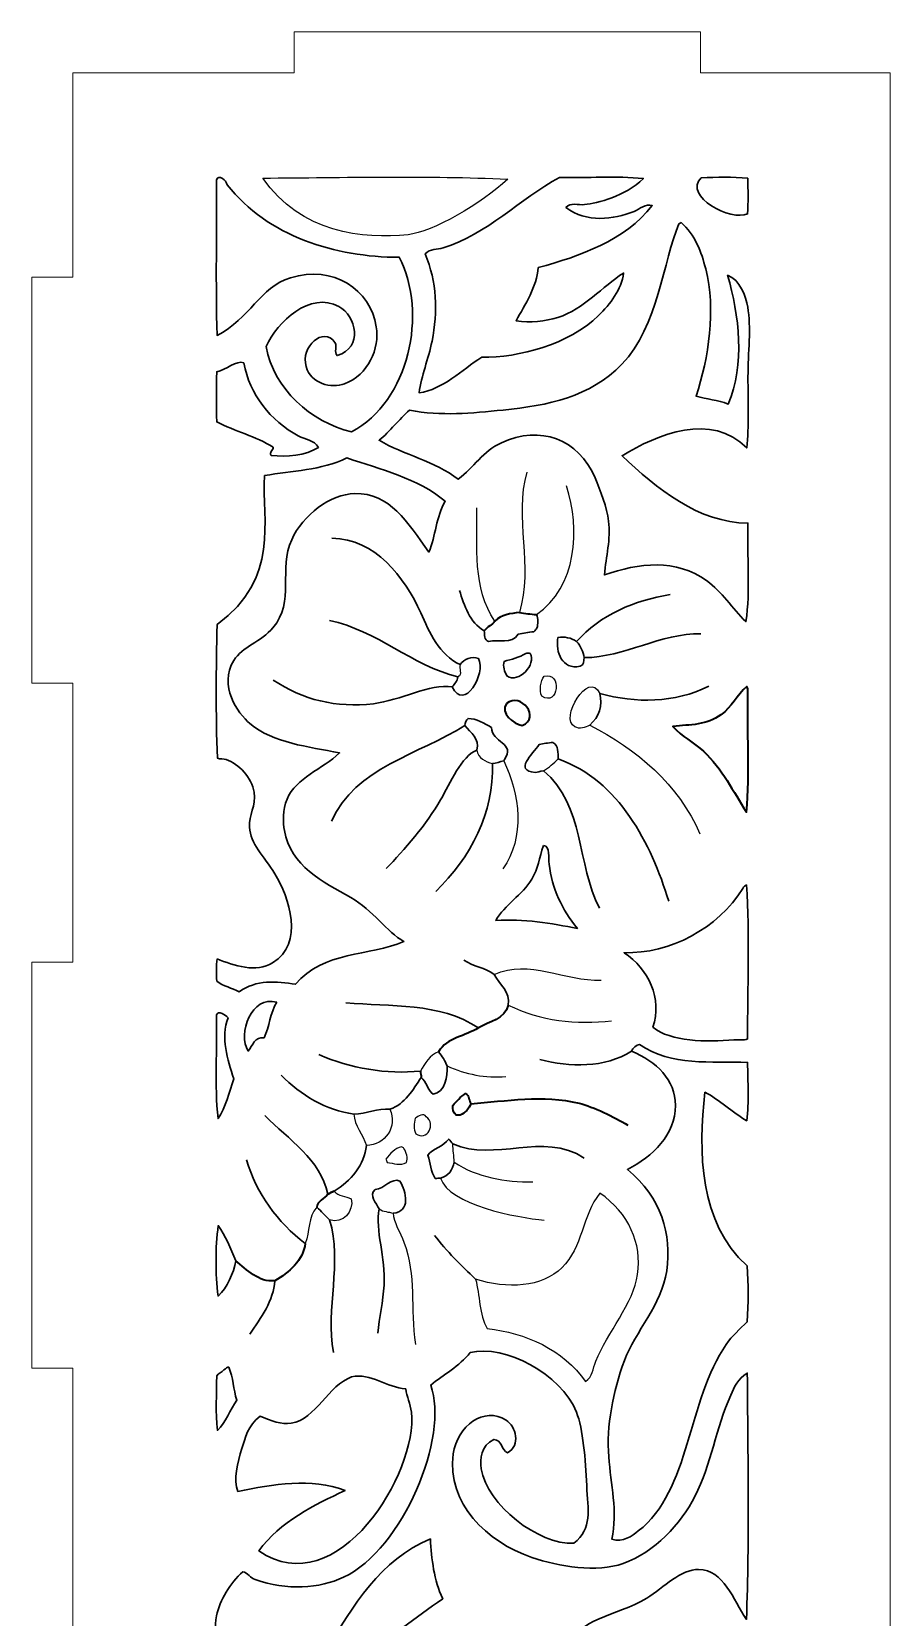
# Model space of a CAD drawing. Header units: centimetres. Extents: x -52.9 to 15.2, y -14.8 to 15.
# Drawn here: x 8.91 to 15.18, y -3.3 to 8.27 of the extents above; entities that cross this region are included whole.
import ezdxf

# ---------------------------------------------------------------- set-up
doc = ezdxf.new("R2010")
doc.units = ezdxf.units.CM
doc.header["$MEASUREMENT"] = 0
doc.layers.add('Camada 1', color=7, linetype='Continuous')

msp = doc.modelspace()

# ---------------------------------------------------------------- linework, layer by layer
at = {"layer": 'Camada 1', "lineweight": 9}
msp.add_open_spline([(15.17618, 7.97262), (15.17618, 7.97262), (13.79145, 7.97262), (13.79145, 7.97262), (13.79145, 7.97262), (13.79145, 7.97262), (13.79145, 8.27262), (13.79145, 8.27262), (13.79145, 8.27262), (13.79145, 8.27262), (10.82806, 8.27262), (10.82806, 8.27262), (10.82806, 8.27262), (10.82806, 8.27262), (10.82806, 7.97262), (10.82806, 7.97262), (10.82806, 7.97262), (10.82806, 7.97262), (9.21287, 7.97262), (9.21287, 7.97262), (9.21287, 7.97262), (9.21287, 7.97262), (9.21287, 6.48171), (9.21287, 6.48171), (9.21287, 6.48171), (9.21287, 6.48171), (8.91287, 6.48171), (8.91287, 6.48171), (8.91287, 6.48171), (8.91287, 6.48171), (8.91287, 3.51832), (8.91287, 3.51832), (8.91287, 3.51832), (8.91287, 3.51832), (9.21287, 3.51832), (9.21287, 3.51832), (9.21287, 3.51832), (9.21287, 3.51832), (9.21287, 1.48171), (9.21287, 1.48171), (9.21287, 1.48171), (9.21287, 1.48171), (8.91287, 1.48171), (8.91287, 1.48171), (8.91287, 1.48171), (8.91287, 1.48171), (8.91287, -1.48168), (8.91287, -1.48168), (8.91287, -1.48168), (8.91287, -1.48168), (9.21287, -1.48168), (9.21287, -1.48168), (9.21287, -1.48168), (9.21287, -1.48168), (9.21287, -3.51829), (9.21287, -3.51829), (9.21287, -3.51829), (9.21287, -3.51829), (8.91287, -3.51829), (8.91287, -3.51829), (8.91287, -3.51829), (8.91287, -3.51829), (8.91287, -6.48168), (8.91287, -6.48168), (8.91287, -6.48168), (8.91287, -6.48168), (9.21287, -6.48168), (9.21287, -6.48168), (9.21287, -6.48168), (9.21287, -6.48168), (9.21287, -7.97261), (9.21287, -7.97261), (9.21287, -7.97261), (9.21287, -7.97261), (10.82806, -7.97258), (10.82806, -7.97258), (10.82806, -7.97258), (10.82806, -7.97258), (10.82806, -8.27261), (10.82806, -8.27261), (10.82806, -8.27261), (10.82806, -8.27261), (13.79145, -8.27261), (13.79145, -8.27261), (13.79145, -8.27261), (13.79145, -8.27261), (13.79145, -7.97252), (13.79145, -7.97252), (13.79145, -7.97252), (13.79145, -7.97252), (15.17618, -7.97249), (15.17618, -7.97249), (15.17618, -7.97249), (15.17618, -7.97249), (15.17618, 7.97262), (15.17618, 7.97262)], degree=3, knots=[0, 0, 0, 0, 0.04, 0.04, 0.04, 0.04, 0.08, 0.08, 0.08, 0.08, 0.12, 0.12, 0.12, 0.12, 0.16, 0.16, 0.16, 0.16, 0.2, 0.2, 0.2, 0.2, 0.24, 0.24, 0.24, 0.24, 0.28, 0.28, 0.28, 0.28, 0.32, 0.32, 0.32, 0.32, 0.36, 0.36, 0.36, 0.36, 0.4, 0.4, 0.4, 0.4, 0.44, 0.44, 0.44, 0.44, 0.48, 0.48, 0.48, 0.48, 0.52, 0.52, 0.52, 0.52, 0.56, 0.56, 0.56, 0.56, 0.6, 0.6, 0.6, 0.6, 0.64, 0.64, 0.64, 0.64, 0.68, 0.68, 0.68, 0.68, 0.72, 0.72, 0.72, 0.72, 0.76, 0.76, 0.76, 0.76, 0.8, 0.8, 0.8, 0.8, 0.84, 0.84, 0.84, 0.84, 0.88, 0.88, 0.88, 0.88, 0.92, 0.92, 0.92, 0.92, 1, 1, 1, 1], dxfattribs=at)
at = {"layer": 'Camada 1', "color": 250, "lineweight": 30}
for points, knots in [([(10.26036, 7.19253), (10.27789, 7.23677), (10.33183, 7.18638), (10.33934, 7.15625), (10.33934, 7.15625), (10.63505, 6.7754), (11.1283, 6.6279), (11.59439, 6.62602), (11.59439, 6.62602), (11.80286, 6.21676), (11.66783, 5.57966), (11.24655, 5.35116), (11.24655, 5.35116), (10.94775, 5.4253), (10.6797, 5.66436), (10.62248, 5.97505), (10.62248, 5.97505), (10.70475, 6.1562), (10.94295, 6.38054), (11.1538, 6.2674), (11.1538, 6.2674), (11.27795, 6.20079), (11.33495, 5.96484), (11.14079, 5.90908), (11.14079, 5.90908), (11.11581, 5.93483), (11.1441, 5.97407), (11.1253, 6.00437), (11.1253, 6.00437), (11.04056, 6.12472), (10.87352, 5.97297), (10.9142, 5.82795), (10.9142, 5.82795), (10.9487, 5.70496), (11.09739, 5.66574), (11.19568, 5.70291), (11.19568, 5.70291), (11.36734, 5.76779), (11.45172, 5.96033), (11.42682, 6.11871), (11.42682, 6.11871), (11.38367, 6.39289), (11.11052, 6.57205), (10.80078, 6.4768), (10.80078, 6.4768), (10.5732, 6.40683), (10.50829, 6.17949), (10.26561, 6.0566), (10.26561, 6.0566), (10.25341, 6.43289), (10.26385, 6.81428), (10.26036, 7.19253)], [0, 0, 0, 0, 0.07142857, 0.07142857, 0.07142857, 0.07142857, 0.14285714, 0.14285714, 0.14285714, 0.14285714, 0.21428571, 0.21428571, 0.21428571, 0.21428571, 0.28571429, 0.28571429, 0.28571429, 0.28571429, 0.35714286, 0.35714286, 0.35714286, 0.35714286, 0.42857143, 0.42857143, 0.42857143, 0.42857143, 0.5, 0.5, 0.5, 0.5, 0.57142857, 0.57142857, 0.57142857, 0.57142857, 0.64285714, 0.64285714, 0.64285714, 0.64285714, 0.71428571, 0.71428571, 0.71428571, 0.71428571, 0.78571429, 0.78571429, 0.78571429, 0.78571429, 0.85714286, 0.85714286, 0.85714286, 0.85714286, 1, 1, 1, 1]), ([(12.76228, 7.20946), (12.47656, 7.05221), (12.23041, 6.79274), (11.91551, 6.69477), (11.91551, 6.69477), (11.8711, 6.68093), (11.81949, 6.69089), (11.7826, 6.65048), (11.7826, 6.65048), (11.8688, 6.44882), (11.87686, 6.22994), (11.83321, 6.01421), (11.83321, 6.01421), (11.80687, 5.88412), (11.75483, 5.75994), (11.73873, 5.63719), (11.73873, 5.63719), (11.9155, 5.66103), (12.04949, 5.80495), (12.19582, 5.89626), (12.19582, 5.89626), (12.46573, 5.89504), (12.82826, 5.98551), (13.04836, 6.20181), (13.04836, 6.20181), (13.1321, 6.28411), (13.21545, 6.3901), (13.23049, 6.51089), (13.23049, 6.51089), (13.07714, 6.41525), (12.94113, 6.24777), (12.75167, 6.18763), (12.75167, 6.18763), (12.6569, 6.15754), (12.54951, 6.14693), (12.44643, 6.16355), (12.44643, 6.16355), (12.51286, 6.28239), (12.5969, 6.4106), (12.60754, 6.55059), (12.60754, 6.55059), (12.91066, 6.63527), (13.24022, 6.74646), (13.43943, 7.00369), (13.43943, 7.00369), (13.39124, 7.02136), (13.35027, 6.97833), (13.30702, 6.96104), (13.30702, 6.96104), (13.15763, 6.90128), (12.95913, 6.87594), (12.80932, 6.98924), (12.80932, 6.98924), (12.84276, 7.0296), (12.90069, 7.00565), (12.94487, 7.01096), (12.94487, 7.01096), (13.04283, 7.02272), (13.23767, 7.06811), (13.3759, 7.20185), (13.3759, 7.20185), (13.17499, 7.21954), (12.96621, 7.20445), (12.76228, 7.20946)], [0, 0, 0, 0, 0.05882353, 0.05882353, 0.05882353, 0.05882353, 0.11764706, 0.11764706, 0.11764706, 0.11764706, 0.17647059, 0.17647059, 0.17647059, 0.17647059, 0.23529412, 0.23529412, 0.23529412, 0.23529412, 0.29411765, 0.29411765, 0.29411765, 0.29411765, 0.35294118, 0.35294118, 0.35294118, 0.35294118, 0.41176471, 0.41176471, 0.41176471, 0.41176471, 0.47058824, 0.47058824, 0.47058824, 0.47058824, 0.52941176, 0.52941176, 0.52941176, 0.52941176, 0.58823529, 0.58823529, 0.58823529, 0.58823529, 0.64705882, 0.64705882, 0.64705882, 0.64705882, 0.70588235, 0.70588235, 0.70588235, 0.70588235, 0.76470588, 0.76470588, 0.76470588, 0.76470588, 0.82352941, 0.82352941, 0.82352941, 0.82352941, 0.88235294, 0.88235294, 0.88235294, 0.88235294, 1, 1, 1, 1]), ([(13.79733, 7.20735), (13.66325, 7.06925), (14.01709, 6.88721), (14.13505, 6.94285), (14.13505, 6.94285), (14.14102, 7.02885), (14.13836, 7.11732), (14.13644, 7.20356), (14.13644, 7.20356), (14.02594, 7.21582), (13.9096, 7.20843), (13.79733, 7.20735)], [0, 0, 0, 0, 0.25, 0.25, 0.25, 0.25, 0.5, 0.5, 0.5, 0.5, 1, 1, 1, 1]), ([(13.63435, 6.87079), (13.5192, 6.60111), (13.48413, 6.1223), (13.21889, 5.84612), (13.21889, 5.84612), (12.98754, 5.60522), (12.67803, 5.54485), (12.35109, 5.51144), (12.35109, 5.51144), (12.12128, 5.48795), (11.90015, 5.46625), (11.66865, 5.51), (11.66865, 5.51), (11.59358, 5.44521), (11.52665, 5.35409), (11.44668, 5.29063), (11.44668, 5.29063), (11.62646, 5.18471), (11.85269, 5.13813), (12.02467, 5.00612), (12.02467, 5.00612), (12.13705, 5.0928), (12.2051, 5.21158), (12.33898, 5.27284), (12.33898, 5.27284), (12.62312, 5.40289), (12.90115, 5.302), (13.02273, 5.0166), (13.02273, 5.0166), (13.06213, 4.9241), (13.10882, 4.80077), (13.1216, 4.70058), (13.1216, 4.70058), (13.13863, 4.56737), (13.1018, 4.44598), (13.09032, 4.30801), (13.09032, 4.30801), (13.34261, 4.39669), (13.61437, 4.42693), (13.83615, 4.26666), (13.83615, 4.26666), (13.94989, 4.18446), (14.02038, 4.06501), (14.12309, 3.96747), (14.12309, 3.96747), (14.15757, 4.19258), (14.12907, 4.44933), (14.13748, 4.68647), (14.13748, 4.68647), (13.78173, 4.68569), (13.46663, 4.94184), (13.21963, 5.17739), (13.21963, 5.17739), (13.47623, 5.33644), (13.87556, 5.49569), (14.12857, 5.2355), (14.12857, 5.2355), (14.14578, 5.39001), (14.13812, 5.57127), (14.13812, 5.75319), (14.13812, 5.75319), (14.13812, 5.92746), (14.16321, 6.11747), (14.13613, 6.26265), (14.13613, 6.26265), (14.12078, 6.34507), (14.08068, 6.46035), (13.98948, 6.49574), (13.98948, 6.49574), (14.07366, 6.20379), (14.11889, 5.84371), (13.99366, 5.55534), (13.99366, 5.55534), (13.91886, 5.586), (13.83465, 5.5892), (13.75977, 5.61259), (13.75977, 5.61259), (13.85192, 5.89307), (13.90562, 6.24646), (13.82979, 6.5412), (13.82979, 6.5412), (13.79858, 6.6625), (13.75102, 6.79486), (13.6501, 6.87943), (13.6501, 6.87943), (13.64504, 6.87829), (13.63969, 6.8746), (13.63434, 6.87079)], [0, 0, 0, 0, 0.04347826, 0.04347826, 0.04347826, 0.04347826, 0.08695652, 0.08695652, 0.08695652, 0.08695652, 0.13043478, 0.13043478, 0.13043478, 0.13043478, 0.17391304, 0.17391304, 0.17391304, 0.17391304, 0.2173913, 0.2173913, 0.2173913, 0.2173913, 0.26086957, 0.26086957, 0.26086957, 0.26086957, 0.30434783, 0.30434783, 0.30434783, 0.30434783, 0.34782609, 0.34782609, 0.34782609, 0.34782609, 0.39130435, 0.39130435, 0.39130435, 0.39130435, 0.43478261, 0.43478261, 0.43478261, 0.43478261, 0.47826087, 0.47826087, 0.47826087, 0.47826087, 0.52173913, 0.52173913, 0.52173913, 0.52173913, 0.56521739, 0.56521739, 0.56521739, 0.56521739, 0.60869565, 0.60869565, 0.60869565, 0.60869565, 0.65217391, 0.65217391, 0.65217391, 0.65217391, 0.69565217, 0.69565217, 0.69565217, 0.69565217, 0.73913043, 0.73913043, 0.73913043, 0.73913043, 0.7826087, 0.7826087, 0.7826087, 0.7826087, 0.82608696, 0.82608696, 0.82608696, 0.82608696, 0.86956522, 0.86956522, 0.86956522, 0.86956522, 0.91304348, 0.91304348, 0.91304348, 0.91304348, 1, 1, 1, 1]), ([(10.45933, 5.8548), (10.408, 5.87995), (10.32876, 5.80102), (10.26293, 5.7904), (10.26293, 5.7904), (10.25817, 5.66927), (10.25972, 5.54602), (10.26212, 5.42473), (10.26212, 5.42473), (10.39466, 5.35605), (10.5478, 5.32073), (10.67367, 5.2397), (10.67367, 5.2397), (10.67727, 5.21754), (10.63995, 5.20108), (10.66023, 5.18072), (10.66023, 5.18072), (10.77365, 5.16617), (10.90908, 5.17641), (11.00475, 5.23884), (11.00475, 5.23884), (10.97068, 5.29278), (10.90965, 5.29537), (10.85726, 5.32327), (10.85726, 5.32327), (10.65261, 5.43231), (10.50455, 5.62479), (10.45932, 5.8548)], [0, 0, 0, 0, 0.125, 0.125, 0.125, 0.125, 0.25, 0.25, 0.25, 0.25, 0.375, 0.375, 0.375, 0.375, 0.5, 0.5, 0.5, 0.5, 0.625, 0.625, 0.625, 0.625, 0.75, 0.75, 0.75, 0.75, 1, 1, 1, 1]), ([(10.26459, 1.50716), (10.25641, 1.45386), (10.26046, 1.39756), (10.26212, 1.34379), (10.26212, 1.34379), (10.31014, 1.30622), (10.37346, 1.29239), (10.42673, 1.26583), (10.42673, 1.26583), (10.54911, 1.3548), (10.69974, 1.34242), (10.83768, 1.31991), (10.83768, 1.31991), (11.0407, 1.56576), (11.37577, 1.52424), (11.62794, 1.63226), (11.62794, 1.63226), (11.50203, 1.70232), (11.40512, 1.86082), (11.24133, 1.95336), (11.24133, 1.95336), (11.03696, 2.06882), (10.80145, 2.18386), (10.75629, 2.44273), (10.75629, 2.44273), (10.74673, 2.49769), (10.74275, 2.59591), (10.77517, 2.67136), (10.77517, 2.67136), (10.84297, 2.82912), (11.03132, 2.88801), (11.15885, 3.0088), (11.15885, 3.0088), (10.92817, 3.05695), (10.67752, 3.07769), (10.50473, 3.22329), (10.50473, 3.22329), (10.41315, 3.30047), (10.27489, 3.49863), (10.38679, 3.6837), (10.38679, 3.6837), (10.44687, 3.78311), (10.58897, 3.82248), (10.67279, 3.92214), (10.67279, 3.92214), (10.83479, 4.11472), (10.71114, 4.35062), (10.80942, 4.56518), (10.80942, 4.56518), (10.89173, 4.74478), (11.08967, 4.89676), (11.26856, 4.90166), (11.26856, 4.90166), (11.52824, 4.90879), (11.65048, 4.69158), (11.81106, 4.4748), (11.81106, 4.4748), (11.85901, 4.59224), (11.86335, 4.7312), (11.92975, 4.84578), (11.92975, 4.84578), (11.726, 5.01582), (11.45807, 5.07699), (11.21279, 5.16187), (11.21279, 5.16187), (11.02508, 5.07121), (10.81115, 5.06768), (10.61165, 5.03272), (10.61165, 5.03272), (10.58869, 4.69927), (10.72962, 4.29026), (10.26586, 3.94655), (10.26586, 3.94655), (10.25771, 3.62404), (10.25475, 3.29229), (10.26734, 2.97091), (10.26734, 2.97091), (10.28823, 2.96336), (10.3108, 2.96544), (10.33204, 2.96078), (10.33204, 2.96078), (10.42274, 2.92875), (10.51951, 2.82856), (10.53475, 2.72139), (10.53475, 2.72139), (10.54883, 2.62233), (10.49834, 2.55414), (10.50169, 2.46802), (10.50169, 2.46802), (10.50649, 2.34307), (10.6052, 2.26063), (10.68679, 2.12636), (10.68679, 2.12636), (10.79143, 1.95417), (10.90333, 1.61892), (10.67021, 1.47584), (10.67021, 1.47584), (10.55246, 1.40355), (10.38782, 1.45379), (10.26459, 1.50716)], [0, 0, 0, 0, 0.03846154, 0.03846154, 0.03846154, 0.03846154, 0.07692308, 0.07692308, 0.07692308, 0.07692308, 0.11538462, 0.11538462, 0.11538462, 0.11538462, 0.15384615, 0.15384615, 0.15384615, 0.15384615, 0.19230769, 0.19230769, 0.19230769, 0.19230769, 0.23076923, 0.23076923, 0.23076923, 0.23076923, 0.26923077, 0.26923077, 0.26923077, 0.26923077, 0.30769231, 0.30769231, 0.30769231, 0.30769231, 0.34615385, 0.34615385, 0.34615385, 0.34615385, 0.38461538, 0.38461538, 0.38461538, 0.38461538, 0.42307692, 0.42307692, 0.42307692, 0.42307692, 0.46153846, 0.46153846, 0.46153846, 0.46153846, 0.5, 0.5, 0.5, 0.5, 0.53846154, 0.53846154, 0.53846154, 0.53846154, 0.57692308, 0.57692308, 0.57692308, 0.57692308, 0.61538462, 0.61538462, 0.61538462, 0.61538462, 0.65384615, 0.65384615, 0.65384615, 0.65384615, 0.69230769, 0.69230769, 0.69230769, 0.69230769, 0.73076923, 0.73076923, 0.73076923, 0.73076923, 0.76923077, 0.76923077, 0.76923077, 0.76923077, 0.80769231, 0.80769231, 0.80769231, 0.80769231, 0.84615385, 0.84615385, 0.84615385, 0.84615385, 0.88461538, 0.88461538, 0.88461538, 0.88461538, 0.92307692, 0.92307692, 0.92307692, 0.92307692, 1, 1, 1, 1]), ([(10.26036, 1.09653), (10.27313, 1.13276), (10.3276, 1.09505), (10.34538, 1.07628), (10.34538, 1.07628), (10.29098, 0.92913), (10.3409, 0.77201), (10.38736, 0.63125), (10.38736, 0.63125), (10.35272, 0.53363), (10.32982, 0.42008), (10.27182, 0.3401), (10.27182, 0.3401), (10.24523, 0.58578), (10.26791, 0.84546), (10.26036, 1.09653)], [0, 0, 0, 0, 0.2, 0.2, 0.2, 0.2, 0.4, 0.4, 0.4, 0.4, 0.6, 0.6, 0.6, 0.6, 1, 1, 1, 1]), ([(13.28842, 0.83223), (13.47083, 0.75394), (13.60912, 0.62479), (13.60893, 0.43613), (13.60893, 0.43613), (13.60873, 0.22153), (13.44289, 0.06416), (13.25823, -0.03176), (13.25823, -0.03176), (13.51049, -0.23715), (13.58147, -0.503), (13.54499, -0.77093), (13.54499, -0.77093), (13.51133, -1.01813), (13.31494, -1.21367), (13.23617, -1.42657), (13.23617, -1.42657), (13.15241, -1.65302), (13.10515, -1.90441), (13.12209, -2.1286), (13.12209, -2.1286), (13.13725, -2.32944), (13.18811, -2.52512), (13.14579, -2.73083), (13.14579, -2.73083), (13.22486, -2.75761), (13.292, -2.70483), (13.33801, -2.66937), (13.33801, -2.66937), (13.71773, -2.37689), (13.69754, -1.71317), (13.97942, -1.30783), (13.97942, -1.30783), (14.02198, -1.24655), (14.07665, -1.19677), (14.13264, -1.14393), (14.13264, -1.14393), (14.1412, -1.01037), (14.14283, -0.8682), (14.13184, -0.73545), (14.13184, -0.73545), (13.78136, -0.4214), (13.77421, 0.10184), (13.82456, 0.5318), (13.82456, 0.5318), (13.93, 0.47712), (14.02381, 0.38607), (14.12856, 0.32479), (14.12856, 0.32479), (14.1487, 0.46142), (14.13576, 0.6097), (14.13522, 0.74989), (14.13522, 0.74989), (13.86854, 0.75977), (13.58056, 0.71987), (13.34698, 0.8807), (13.34698, 0.8807), (13.32247, 0.87706), (13.29655, 0.85682), (13.28841, 0.83223)], [0, 0, 0, 0, 0.0625, 0.0625, 0.0625, 0.0625, 0.125, 0.125, 0.125, 0.125, 0.1875, 0.1875, 0.1875, 0.1875, 0.25, 0.25, 0.25, 0.25, 0.3125, 0.3125, 0.3125, 0.3125, 0.375, 0.375, 0.375, 0.375, 0.4375, 0.4375, 0.4375, 0.4375, 0.5, 0.5, 0.5, 0.5, 0.5625, 0.5625, 0.5625, 0.5625, 0.625, 0.625, 0.625, 0.625, 0.6875, 0.6875, 0.6875, 0.6875, 0.75, 0.75, 0.75, 0.75, 0.8125, 0.8125, 0.8125, 0.8125, 0.875, 0.875, 0.875, 0.875, 1, 1, 1, 1]), ([(10.40147, -0.697), (10.36542, -0.60929), (10.3246, -0.51207), (10.27369, -0.44042), (10.27369, -0.44042), (10.25055, -0.60263), (10.25365, -0.79249), (10.27207, -0.9554), (10.27207, -0.9554), (10.34104, -0.89176), (10.38457, -0.79154), (10.40147, -0.69699)], [0, 0, 0, 0, 0.25, 0.25, 0.25, 0.25, 0.5, 0.5, 0.5, 0.5, 1, 1, 1, 1]), ([(12.11035, -1.36727), (12.03439, -1.46764), (11.91534, -1.53096), (11.82334, -1.60451), (11.82334, -1.60451), (11.96061, -1.9798), (11.62067, -2.80364), (11.18739, -3.0079), (11.18739, -3.0079), (11.01301, -3.0901), (10.77305, -3.10555), (10.54378, -3.02451), (10.54378, -3.02451), (10.50875, -3.01263), (10.48783, -2.97548), (10.45199, -2.96737), (10.45199, -2.96737), (10.36207, -3.05077), (10.28336, -3.17462), (10.2611, -3.29009), (10.2611, -3.29009), (10.23284, -3.4367), (10.26036, -3.66011), (10.26036, -3.82264), (10.26036, -3.82264), (10.26036, -4.0057), (10.25309, -4.18392), (10.26932, -4.34165), (10.26932, -4.34165), (11.03181, -4.07657), (11.0896, -3.02832), (11.82113, -2.72779), (11.82113, -2.72779), (11.82987, -2.87522), (11.84604, -3.02843), (11.9109, -3.16436), (11.9109, -3.16436), (11.71472, -3.30529), (11.5129, -3.43532), (11.35686, -3.62787), (11.35686, -3.62787), (11.24606, -3.76458), (11.16093, -3.92756), (11.05876, -4.05967), (11.05876, -4.05967), (11.0255, -4.10272), (10.9638, -4.13929), (10.95984, -4.20106), (10.95984, -4.20106), (11.18287, -4.09192), (11.32765, -3.86804), (11.52616, -3.7124), (11.52616, -3.7124), (11.69434, -3.5805), (11.87057, -3.47748), (12.07006, -3.39557), (12.07006, -3.39557), (12.15908, -3.44736), (12.23086, -3.53347), (12.32577, -3.57753), (12.32577, -3.57753), (12.49011, -3.49731), (12.68055, -3.46623), (12.85175, -3.53954), (12.85175, -3.53954), (12.87833, -3.29287), (13.17671, -3.30018), (13.39933, -3.16051), (13.39933, -3.16051), (13.52566, -3.08128), (13.64851, -2.94856), (13.77834, -2.95064), (13.77834, -2.95064), (13.96173, -2.95354), (14.02821, -3.16975), (14.12687, -3.31573), (14.12687, -3.31573), (14.1499, -2.72363), (14.13703, -2.11343), (14.13331, -1.51706), (14.13331, -1.51706), (14.0609, -1.56045), (14.03933, -1.61841), (14.01247, -1.67771), (14.01247, -1.67771), (13.9016, -1.92276), (13.87188, -2.18056), (13.75061, -2.41738), (13.75061, -2.41738), (13.6475, -2.61875), (13.45841, -2.82484), (13.22714, -2.90736), (13.22714, -2.90736), (13.03667, -2.97527), (12.76057, -2.93078), (12.562, -2.86287), (12.562, -2.86287), (12.23061, -2.74949), (11.94064, -2.46836), (11.98803, -2.10754), (11.98803, -2.10754), (12.01531, -1.89979), (12.21639, -1.75998), (12.3731, -1.86063), (12.3731, -1.86063), (12.44673, -1.90794), (12.4814, -2.04425), (12.38406, -2.09907), (12.38406, -2.09907), (12.34004, -2.07893), (12.34217, -2.00502), (12.28438, -2.00181), (12.28438, -2.00181), (12.18789, -2.04652), (12.18128, -2.14451), (12.19275, -2.21542), (12.19275, -2.21542), (12.23563, -2.48029), (12.60619, -2.77129), (12.86868, -2.75961), (12.86868, -2.75961), (13.00438, -2.65202), (12.9705, -2.51704), (12.96175, -2.33822), (12.96175, -2.33822), (12.95249, -2.14822), (12.93571, -1.92519), (12.88627, -1.80189), (12.88627, -1.80189), (12.77426, -1.52271), (12.36375, -1.3049), (12.11035, -1.36727)], [0, 0, 0, 0, 0.02941176, 0.02941176, 0.02941176, 0.02941176, 0.05882353, 0.05882353, 0.05882353, 0.05882353, 0.08823529, 0.08823529, 0.08823529, 0.08823529, 0.11764706, 0.11764706, 0.11764706, 0.11764706, 0.14705882, 0.14705882, 0.14705882, 0.14705882, 0.17647059, 0.17647059, 0.17647059, 0.17647059, 0.20588235, 0.20588235, 0.20588235, 0.20588235, 0.23529412, 0.23529412, 0.23529412, 0.23529412, 0.26470588, 0.26470588, 0.26470588, 0.26470588, 0.29411765, 0.29411765, 0.29411765, 0.29411765, 0.32352941, 0.32352941, 0.32352941, 0.32352941, 0.35294118, 0.35294118, 0.35294118, 0.35294118, 0.38235294, 0.38235294, 0.38235294, 0.38235294, 0.41176471, 0.41176471, 0.41176471, 0.41176471, 0.44117647, 0.44117647, 0.44117647, 0.44117647, 0.47058824, 0.47058824, 0.47058824, 0.47058824, 0.5, 0.5, 0.5, 0.5, 0.52941176, 0.52941176, 0.52941176, 0.52941176, 0.55882353, 0.55882353, 0.55882353, 0.55882353, 0.58823529, 0.58823529, 0.58823529, 0.58823529, 0.61764706, 0.61764706, 0.61764706, 0.61764706, 0.64705882, 0.64705882, 0.64705882, 0.64705882, 0.67647059, 0.67647059, 0.67647059, 0.67647059, 0.70588235, 0.70588235, 0.70588235, 0.70588235, 0.73529412, 0.73529412, 0.73529412, 0.73529412, 0.76470588, 0.76470588, 0.76470588, 0.76470588, 0.79411765, 0.79411765, 0.79411765, 0.79411765, 0.82352941, 0.82352941, 0.82352941, 0.82352941, 0.85294118, 0.85294118, 0.85294118, 0.85294118, 0.88235294, 0.88235294, 0.88235294, 0.88235294, 0.91176471, 0.91176471, 0.91176471, 0.91176471, 0.94117647, 0.94117647, 0.94117647, 0.94117647, 1, 1, 1, 1]), ([(10.31539, -1.49431), (10.29797, -1.50923), (10.27546, -1.51956), (10.26223, -1.53861), (10.26223, -1.53861), (10.2629, -1.67024), (10.25154, -1.80634), (10.26808, -1.93567), (10.26808, -1.93567), (10.33032, -1.87813), (10.35801, -1.78327), (10.40934, -1.7144), (10.40934, -1.7144), (10.38309, -1.6363), (10.38277, -1.54962), (10.35039, -1.47522), (10.35039, -1.47522), (10.34217, -1.4717), (10.32922, -1.48164), (10.31539, -1.49431)], [0, 0, 0, 0, 0.16666667, 0.16666667, 0.16666667, 0.16666667, 0.33333333, 0.33333333, 0.33333333, 0.33333333, 0.5, 0.5, 0.5, 0.5, 0.66666667, 0.66666667, 0.66666667, 0.66666667, 1, 1, 1, 1]), ([(11.24676, -1.54507), (11.07626, -1.6043), (10.98905, -1.85336), (10.80575, -1.88293), (10.80575, -1.88293), (10.73467, -1.89439), (10.66101, -1.86582), (10.57916, -1.83308), (10.57916, -1.83308), (10.48917, -1.89881), (10.46895, -1.9925), (10.44641, -2.06715), (10.44641, -2.06715), (10.41505, -2.17094), (10.37878, -2.29649), (10.41724, -2.38077), (10.41724, -2.38077), (10.66962, -2.33163), (10.95325, -2.27744), (11.19843, -2.37519), (11.19843, -2.37519), (10.97484, -2.47856), (10.7232, -2.60139), (10.5702, -2.81507), (10.5702, -2.81507), (11.14375, -3.20881), (11.7343, -2.24015), (11.68231, -1.80278), (11.68231, -1.80278), (11.67513, -1.74228), (11.65013, -1.6871), (11.64113, -1.6333), (11.64113, -1.6333), (11.50454, -1.62342), (11.38526, -1.51357), (11.24676, -1.54507)], [0, 0, 0, 0, 0.1, 0.1, 0.1, 0.1, 0.2, 0.2, 0.2, 0.2, 0.3, 0.3, 0.3, 0.3, 0.4, 0.4, 0.4, 0.4, 0.5, 0.5, 0.5, 0.5, 0.6, 0.6, 0.6, 0.6, 0.7, 0.7, 0.7, 0.7, 0.8, 0.8, 0.8, 0.8, 1, 1, 1, 1])]:
    msp.add_open_spline(points, degree=3, knots=knots, dxfattribs=at)
at = {"layer": 'Camada 1', "color": 250, "lineweight": 25}
for points, knots in [([(10.59987, 7.20438), (10.87094, 6.80347), (11.33679, 6.75659), (11.65792, 6.79082), (11.65792, 6.79082), (11.83507, 6.80971), (12.19312, 7.01599), (12.38604, 7.19638), (12.38604, 7.19638), (11.80417, 7.22352), (11.19148, 7.20752), (10.59987, 7.20438)], [0, 0, 0, 0, 0.25, 0.25, 0.25, 0.25, 0.5, 0.5, 0.5, 0.5, 1, 1, 1, 1]), ([(12.15099, -0.83218), (12.18234, -0.94754), (12.17677, -1.0927), (12.2354, -1.19176), (12.2354, -1.19176), (12.51539, -1.22369), (12.79005, -1.34515), (12.95231, -1.57954), (12.95231, -1.57954), (13.00644, -1.54229), (13.00356, -1.48827), (13.02776, -1.42936), (13.02776, -1.42936), (13.11172, -1.22507), (13.30344, -1.00726), (13.33325, -0.79725), (13.33325, -0.79725), (13.36508, -0.57328), (13.27029, -0.34891), (13.05644, -0.20377), (13.05644, -0.20377), (12.93067, -0.3662), (12.93093, -0.601), (12.78109, -0.7486), (12.78109, -0.7486), (12.63477, -0.89268), (12.38165, -0.9051), (12.15098, -0.83218)], [0, 0, 0, 0, 0.125, 0.125, 0.125, 0.125, 0.25, 0.25, 0.25, 0.25, 0.375, 0.375, 0.375, 0.375, 0.5, 0.5, 0.5, 0.5, 0.625, 0.625, 0.625, 0.625, 0.75, 0.75, 0.75, 0.75, 1, 1, 1, 1])]:
    msp.add_open_spline(points, degree=3, knots=knots, dxfattribs=at)
at = {"layer": 'Camada 1', "color": 240, "lineweight": 25}
for points in [[(12.52521, 5.05893), (12.42653, 4.72679), (12.5748, 4.36727), (12.47017, 4.03446)], [(12.59476, 4.01873), (12.89101, 4.22013), (12.91679, 4.64477), (12.81308, 4.95733)], [(12.29178, 3.97156), (12.12775, 4.20845), (12.16266, 4.52179), (12.16115, 4.79646)], [(12.03838, 3.65346), (12.02455, 3.62252), (12.06088, 3.58464), (12.02145, 3.56315)], [(12.98382, 3.21178), (13.3224, 3.03924), (13.6353, 2.77589), (13.78675, 2.41733)], [(12.16115, 3.02975), (12.16687, 2.96988), (12.22298, 2.94611), (12.27332, 2.93168)], [(12.35588, 2.95073), (12.47396, 2.71169), (12.51478, 2.39034), (12.34911, 2.16164)], [(12.64656, 2.87876), (12.68688, 2.90159), (12.71966, 2.93334), (12.75381, 2.96555)], [(12.28674, 1.39145), (12.54269, 1.50868), (12.80359, 1.34118), (13.06707, 1.35053)], [(12.38975, 1.16849), (12.62248, 1.0512), (12.88679, 1.024), (13.14328, 1.0542)], [(11.88034, 0.82701), (11.81509, 0.80457), (11.7821, 0.74121), (11.74936, 0.68628)], [(11.94383, 0.72399), (12.07795, 0.66402), (12.2225, 0.63287), (12.37281, 0.6478)], [(11.26366, 0.37263), (11.26701, 0.28842), (11.3297, 0.22291), (11.35397, 0.14403)], [(11.52616, 0.4079), (11.58317, 0.28457), (11.49127, 0.14174), (11.35397, 0.14403)], [(11.99463, 0.02126), (11.99356, 0.06673), (11.98679, 0.1108), (11.98476, 0.15532)], [(11.99463, 0.02126), (12.16263, -0.08902), (12.36728, -0.12267), (12.56755, -0.12267)], [(11.89482, -0.0942), (11.95601, -0.29112), (12.45275, -0.3821), (12.65221, -0.40211)], [(10.99273, -0.30686), (10.92555, -0.37653), (10.94394, -0.486), (10.90809, -0.57144)], [(11.44873, -0.31924), (11.47935, -0.34168), (11.51565, -0.34002), (11.54972, -0.35007)]]:
    msp.add_open_spline(points, degree=3, dxfattribs=at)
at = {"layer": 'Camada 1', "color": 240, "lineweight": 30}
for points, knots in [([(11.10283, 4.57633), (11.41831, 4.57192), (11.63185, 4.29277), (11.75178, 4.0321), (11.75178, 4.0321), (11.81108, 3.88943), (11.88919, 3.72236), (12.03838, 3.65346)], [0, 0, 0, 0, 0.33333333, 0.33333333, 0.33333333, 0.33333333, 1, 1, 1, 1]), ([(12.59476, 4.01873), (12.6084, 3.98687), (12.60797, 3.9511), (12.59817, 3.91858), (12.59817, 3.91858), (12.59241, 3.91222), (12.58734, 3.90224), (12.57544, 3.89286), (12.57544, 3.89286), (12.53599, 3.89286), (12.49942, 3.87871), (12.46061, 3.87504), (12.46061, 3.87504), (12.41462, 3.79588), (12.31785, 3.84065), (12.24595, 3.8229), (12.24595, 3.8229), (12.21127, 3.83088), (12.2182, 3.87374), (12.21375, 3.9002)], [0, 0, 0, 0, 0.16666667, 0.16666667, 0.16666667, 0.16666667, 0.33333333, 0.33333333, 0.33333333, 0.33333333, 0.5, 0.5, 0.5, 0.5, 0.66666667, 0.66666667, 0.66666667, 0.66666667, 1, 1, 1, 1]), ([(12.88787, 3.82138), (12.84807, 3.85021), (12.79923, 3.85874), (12.75126, 3.85077), (12.75126, 3.85077), (12.73259, 3.74452), (12.78125, 3.61448), (12.91369, 3.64104), (12.91369, 3.64104), (12.94241, 3.64951), (12.93846, 3.68126), (12.94291, 3.70426)], [0, 0, 0, 0, 0.25, 0.25, 0.25, 0.25, 0.5, 0.5, 0.5, 0.5, 1, 1, 1, 1]), ([(12.03838, 3.65346), (12.0666, 3.69495), (12.12406, 3.71612), (12.1717, 3.69887), (12.1717, 3.69887), (12.23078, 3.58425), (12.06413, 3.30813), (11.98123, 3.49048)], [0, 0, 0, 0, 0.33333333, 0.33333333, 0.33333333, 0.33333333, 1, 1, 1, 1]), ([(12.51676, 3.73531), (12.47016, 3.7025), (12.41152, 3.69329), (12.35989, 3.67657), (12.35989, 3.67657), (12.34867, 3.64101), (12.3618, 3.6027), (12.37931, 3.57144), (12.37931, 3.57144), (12.46804, 3.51108), (12.59698, 3.65696), (12.54824, 3.73506), (12.54824, 3.73506), (12.53906, 3.73823), (12.52772, 3.73725), (12.51675, 3.73531)], [0, 0, 0, 0, 0.2, 0.2, 0.2, 0.2, 0.4, 0.4, 0.4, 0.4, 0.6, 0.6, 0.6, 0.6, 1, 1, 1, 1]), ([(11.98123, 3.49048), (11.81695, 3.51563), (11.60211, 3.39174), (11.40547, 3.36817), (11.40547, 3.36817), (11.13363, 3.33558), (10.89098, 3.39608), (10.67381, 3.54057)], [0, 0, 0, 0, 0.33333333, 0.33333333, 0.33333333, 0.33333333, 1, 1, 1, 1]), ([(12.0714, 3.20981), (12.07786, 3.22723), (12.08007, 3.24844), (12.09579, 3.26093), (12.09579, 3.26093), (12.15524, 3.25891), (12.21666, 3.22607), (12.26767, 3.19337), (12.26767, 3.19337), (12.26571, 3.08432), (12.44729, 3.0827), (12.36118, 2.96015), (12.36118, 2.96015), (12.35941, 2.95701), (12.35764, 2.95387), (12.35588, 2.95073)], [0, 0, 0, 0, 0.2, 0.2, 0.2, 0.2, 0.4, 0.4, 0.4, 0.4, 0.6, 0.6, 0.6, 0.6, 1, 1, 1, 1]), ([(12.16115, 3.02975), (12.04594, 2.98484), (11.96707, 2.78863), (11.8956, 2.66551), (11.8956, 2.66551), (11.7956, 2.49328), (11.62811, 2.29432), (11.49907, 2.16502)], [0, 0, 0, 0, 0.33333333, 0.33333333, 0.33333333, 0.33333333, 1, 1, 1, 1]), ([(12.64656, 2.87876), (12.61313, 2.87559), (12.60772, 2.86497), (12.58481, 2.86687), (12.58481, 2.86687), (12.42644, 2.88007), (12.56646, 2.99793), (12.61386, 3.06947), (12.61386, 3.06947), (12.6471, 3.07702), (12.68072, 3.08221), (12.7152, 3.08503), (12.7152, 3.08503), (12.75666, 3.06489), (12.75269, 3.00601), (12.75381, 2.96555)], [0, 0, 0, 0, 0.2, 0.2, 0.2, 0.2, 0.4, 0.4, 0.4, 0.4, 0.6, 0.6, 0.6, 0.6, 1, 1, 1, 1]), ([(12.64656, 2.33266), (12.61373, 2.24281), (12.60701, 2.16329), (12.56171, 2.08787), (12.56171, 2.08787), (12.49092, 1.96997), (12.36153, 1.90048), (12.2994, 1.78568), (12.2994, 1.78568), (12.49572, 1.80138), (12.70744, 1.7636), (12.89404, 1.72765), (12.89404, 1.72765), (12.77889, 1.86724), (12.70947, 2.0171), (12.68688, 2.1979), (12.68688, 2.1979), (12.68171, 2.23935), (12.69736, 2.33009), (12.64656, 2.33266)], [0, 0, 0, 0, 0.16666667, 0.16666667, 0.16666667, 0.16666667, 0.33333333, 0.33333333, 0.33333333, 0.33333333, 0.5, 0.5, 0.5, 0.5, 0.66666667, 0.66666667, 0.66666667, 0.66666667, 1, 1, 1, 1]), ([(11.94383, 0.72399), (11.94557, 0.6479), (11.93117, 0.53332), (11.84094, 0.51826), (11.84094, 0.51826), (11.80072, 0.55064), (11.79193, 0.6073), (11.75333, 0.64074)], [0, 0, 0, 0, 0.33333333, 0.33333333, 0.33333333, 0.33333333, 1, 1, 1, 1]), ([(11.89482, -0.0942), (11.88211, -0.09113), (11.86988, -0.10059), (11.85691, -0.09653), (11.85691, -0.09653), (11.82122, -0.04845), (11.82409, 0.01738), (11.80144, 0.07238), (11.80144, 0.07238), (11.84061, 0.12021), (11.91562, 0.13676), (11.95509, 0.19038), (11.95509, 0.19038), (11.96597, 0.17955), (11.97325, 0.16565), (11.98476, 0.15532)], [0, 0, 0, 0, 0.2, 0.2, 0.2, 0.2, 0.4, 0.4, 0.4, 0.4, 0.6, 0.6, 0.6, 0.6, 1, 1, 1, 1]), ([(11.44873, -0.31924), (11.42633, -0.27811), (11.37013, -0.22053), (11.41846, -0.17657), (11.41846, -0.17657), (11.48397, -0.17481), (11.53978, -0.087), (11.59922, -0.11657), (11.59922, -0.11657), (11.6448, -0.19235), (11.67974, -0.34192), (11.54972, -0.35007)], [0, 0, 0, 0, 0.25, 0.25, 0.25, 0.25, 0.5, 0.5, 0.5, 0.5, 1, 1, 1, 1]), ([(11.44873, -0.31924), (11.41585, -0.47256), (11.4967, -0.67762), (11.48305, -0.87582), (11.48305, -0.87582), (11.47515, -0.99093), (11.44936, -1.11793), (11.43726, -1.22549)], [0, 0, 0, 0, 0.33333333, 0.33333333, 0.33333333, 0.33333333, 1, 1, 1, 1])]:
    msp.add_open_spline(points, degree=3, knots=knots, dxfattribs=at)
for points in [[(12.21375, 3.90019), (12.1074, 3.96228), (12.06682, 4.08554), (12.03414, 4.19533)], [(12.88787, 3.82138), (13.05835, 4.01725), (13.31573, 4.12446), (13.56943, 4.16428)], [(12.02145, 3.56315), (11.688, 3.64644), (11.42809, 3.90454), (11.08589, 3.9752)], [(12.88787, 3.82138), (12.91821, 3.78889), (12.9364, 3.7479), (12.94291, 3.70426)], [(12.94291, 3.70426), (13.23778, 3.70497), (13.50017, 3.88499), (13.79521, 3.87783)], [(12.02145, 3.56315), (12.01878, 3.53482), (11.99764, 3.51225), (11.98123, 3.49048)], [(13.0572, 3.44321), (13.32071, 3.36983), (13.60032, 3.37064), (13.85236, 3.49683)], [(12.98382, 3.21178), (13.05153, 3.27052), (13.07956, 3.35678), (13.0572, 3.44321)], [(12.0714, 3.20981), (11.74422, 2.99715), (11.27114, 2.9048), (11.1, 2.51046)], [(12.0714, 3.20981), (12.1156, 3.15245), (12.18232, 3.11572), (12.16115, 3.02975)], [(12.27332, 2.93168), (12.28758, 2.57407), (12.11404, 2.2438), (11.86058, 1.99823)], [(12.35588, 2.95073), (12.32834, 2.94392), (12.30203, 2.93334), (12.27332, 2.93168)], [(12.75381, 2.96554), (13.19826, 2.8069), (13.4297, 2.3478), (13.55984, 1.92796)], [(12.64656, 2.87876), (12.94799, 2.62282), (12.88813, 2.19751), (13.05579, 1.87546)], [(12.06519, 1.49728), (12.13392, 1.4499), (12.22033, 1.44102), (12.28674, 1.39145)], [(12.28674, 1.39145), (12.32529, 1.31934), (12.40701, 1.26311), (12.38974, 1.1685)], [(12.17102, 1.00198), (11.88845, 1.19104), (11.53025, 1.15449), (11.20439, 1.18543)], [(11.88034, 0.82701), (11.90807, 0.79653), (11.9264, 0.76086), (11.94383, 0.724)], [(13.28842, 0.83223), (13.09284, 0.7059), (12.83776, 0.71655), (12.62046, 0.77056)], [(11.74936, 0.68628), (11.50027, 0.66229), (11.23727, 0.70569), (11.008, 0.80697)], [(11.26366, 0.37263), (11.06159, 0.4011), (10.87528, 0.51039), (10.73195, 0.65796)], [(11.75334, 0.64074), (11.69508, 0.5494), (11.63552, 0.44752), (11.52616, 0.40791)], [(11.07256, -0.21097), (11.01809, 0.04366), (10.78825, 0.18802), (10.61345, 0.36162)], [(11.52616, 0.4079), (11.43634, 0.41701), (11.35302, 0.37263), (11.26366, 0.37263)], [(11.98476, 0.15532), (12.2909, 0.01939), (12.64239, 0.24884), (12.94291, 0.05231)], [(11.35397, 0.14403), (11.34018, 0.00299), (11.24062, -0.11816), (11.11835, -0.18903)], [(10.90809, -0.57144), (10.70489, -0.41759), (10.55196, -0.20444), (10.47908, 0.0382)], [(11.89482, -0.0942), (11.95212, -0.0832), (11.98359, -0.0319), (11.99463, 0.02126)], [(11.08589, -0.39787), (11.05302, -0.36916), (11.02483, -0.336), (10.99272, -0.30686)], [(11.08589, -0.39787), (11.18097, -0.71418), (11.05548, -1.04638), (11.11408, -1.36727)], [(12.15099, -0.83218), (12.04415, -0.73143), (11.9405, -0.62841), (11.85069, -0.51217)], [(10.68652, -0.84375), (10.67752, -0.98592), (10.58523, -1.11712), (10.50335, -1.2335)]]:
    msp.add_open_spline(points, degree=3, dxfattribs=at)
at = {"layer": 'Camada 1', "color": 240, "lineweight": 35}
for points in [[(12.29178, 3.97156), (12.27284, 3.94232), (12.23508, 3.92937), (12.21375, 3.9002)], [(12.47017, 4.03446), (12.40652, 4.02532), (12.34013, 4.01965), (12.29177, 3.97156)], [(12.47017, 4.03446), (12.51176, 4.02748), (12.55224, 4.02152), (12.59476, 4.01873)], [(12.38975, 1.16849), (12.36835, 1.06665), (12.24803, 1.04756), (12.17102, 1.00198)], [(12.17102, 1.00198), (12.07786, 0.94025), (11.94337, 0.93309), (11.88034, 0.82701)], [(11.74936, 0.68628), (11.7486, 0.67079), (11.75593, 0.65605), (11.75333, 0.64074)], [(11.07256, -0.21097), (11.05055, -0.24544), (10.99576, -0.26043), (10.99272, -0.30686)], [(10.90809, -0.57144), (10.89504, -0.6917), (10.78949, -0.78603), (10.68651, -0.84375)], [(10.68652, -0.84375), (10.57073, -0.85737), (10.48229, -0.76377), (10.40147, -0.69699)]]:
    msp.add_open_spline(points, degree=3, dxfattribs=at)
at = {"layer": 'Camada 1', "color": 240, "lineweight": 25}
for points, knots in [([(12.65221, 3.5688), (12.62153, 3.53112), (12.61614, 3.46766), (12.63311, 3.42377), (12.63311, 3.42377), (12.75906, 3.33966), (12.78157, 3.60728), (12.65221, 3.5688)], [0, 0, 0, 0, 0.33333333, 0.33333333, 0.33333333, 0.33333333, 1, 1, 1, 1]), ([(12.98382, 3.21178), (12.9492, 3.19263), (12.91204, 3.17922), (12.87499, 3.1994), (12.87499, 3.1994), (12.75851, 3.25697), (12.97605, 3.61988), (13.0572, 3.44321)], [0, 0, 0, 0, 0.33333333, 0.33333333, 0.33333333, 0.33333333, 1, 1, 1, 1]), ([(11.79103, 0.35266), (11.77423, 0.38413), (11.7302, 0.35908), (11.7113, 0.34211), (11.7113, 0.34211), (11.70045, 0.308), (11.69682, 0.26193), (11.71521, 0.22908), (11.71521, 0.22908), (11.79659, 0.17278), (11.866, 0.30137), (11.79102, 0.35266)], [0, 0, 0, 0, 0.25, 0.25, 0.25, 0.25, 0.5, 0.5, 0.5, 0.5, 1, 1, 1, 1]), ([(11.62773, 0.12286), (11.62286, 0.12762), (11.61725, 0.13133), (11.61107, 0.13426), (11.61107, 0.13426), (11.56215, 0.12741), (11.52634, 0.08088), (11.49716, 0.04469), (11.49716, 0.04469), (11.49685, 0.03964), (11.50256, 0.02666), (11.50704, 0.02003), (11.50704, 0.02003), (11.55124, 0.01357), (11.60416, -0.00456), (11.64639, 0.01932), (11.64639, 0.01932), (11.66117, 0.05153), (11.64512, 0.09404), (11.62772, 0.12286)], [0, 0, 0, 0, 0.16666667, 0.16666667, 0.16666667, 0.16666667, 0.33333333, 0.33333333, 0.33333333, 0.33333333, 0.5, 0.5, 0.5, 0.5, 0.66666667, 0.66666667, 0.66666667, 0.66666667, 1, 1, 1, 1]), ([(11.11835, -0.18903), (11.14865, -0.22798), (11.20199, -0.22625), (11.2432, -0.24477), (11.2432, -0.24477), (11.26613, -0.3354), (11.18171, -0.43477), (11.08589, -0.39787)], [0, 0, 0, 0, 0.33333333, 0.33333333, 0.33333333, 0.33333333, 1, 1, 1, 1]), ([(11.54973, -0.35007), (11.55209, -0.41326), (11.60204, -0.49347), (11.62829, -0.56258), (11.62829, -0.56258), (11.72049, -0.80516), (11.67361, -1.04314), (11.7124, -1.308)], [0, 0, 0, 0, 0.33333333, 0.33333333, 0.33333333, 0.33333333, 1, 1, 1, 1])]:
    msp.add_open_spline(points, degree=3, knots=knots, dxfattribs=at)
at = {"layer": 'Camada 1', "lineweight": 35}
msp.add_open_spline([(14.13812, 3.46719), (14.13726, 3.47961), (14.13298, 3.4891), (14.12878, 3.49341), (14.12878, 3.49341), (14.05987, 3.42849), (14.0176, 3.34439), (13.94119, 3.28724), (13.94119, 3.28724), (13.83686, 3.20917), (13.71642, 3.21662), (13.59088, 3.20124), (13.59088, 3.20124), (13.65384, 3.12687), (13.7431, 3.08729), (13.81419, 3.02051), (13.81419, 3.02051), (13.94958, 2.89333), (14.0307, 2.72788), (14.12687, 2.57707), (14.12687, 2.57707), (14.15303, 2.8667), (14.13067, 3.17167), (14.13812, 3.4672)], degree=3, knots=[0, 0, 0, 0, 0.14285714, 0.14285714, 0.14285714, 0.14285714, 0.28571429, 0.28571429, 0.28571429, 0.28571429, 0.42857143, 0.42857143, 0.42857143, 0.42857143, 0.57142857, 0.57142857, 0.57142857, 0.57142857, 0.71428571, 0.71428571, 0.71428571, 0.71428571, 1, 1, 1, 1], dxfattribs=at)
at = {"layer": 'Camada 1', "color": 240, "lineweight": 35}
for points, knots in [([(12.37706, 3.36983), (12.32382, 3.30019), (12.42771, 3.22135), (12.49089, 3.20917), (12.49089, 3.20917), (12.63121, 3.26477), (12.48171, 3.45358), (12.37705, 3.36983)], [0, 0, 0, 0, 0.33333333, 0.33333333, 0.33333333, 0.33333333, 1, 1, 1, 1]), ([(12.11598, 0.44883), (12.10117, 0.47275), (12.10735, 0.50894), (12.07712, 0.52189), (12.07712, 0.52189), (12.04191, 0.5003), (12.01184, 0.46675), (11.98598, 0.43461), (11.98598, 0.43461), (11.97928, 0.41048), (11.99, 0.38011), (12.01047, 0.36617), (12.01047, 0.36617), (12.02073, 0.36434), (12.0314, 0.36452), (12.03895, 0.36452), (12.03895, 0.36452), (12.07512, 0.38021), (12.1032, 0.41154), (12.11598, 0.44883)], [0, 0, 0, 0, 0.16666667, 0.16666667, 0.16666667, 0.16666667, 0.33333333, 0.33333333, 0.33333333, 0.33333333, 0.5, 0.5, 0.5, 0.5, 0.66666667, 0.66666667, 0.66666667, 0.66666667, 1, 1, 1, 1]), ([(12.11598, 0.44883), (12.37278, 0.46745), (12.64446, 0.51625), (12.9058, 0.45232), (12.9058, 0.45232), (13.01484, 0.42561), (13.15812, 0.35199), (13.2618, 0.29216)], [0, 0, 0, 0, 0.33333333, 0.33333333, 0.33333333, 0.33333333, 1, 1, 1, 1])]:
    msp.add_open_spline(points, degree=3, knots=knots, dxfattribs=at)
at = {"layer": 'Camada 1', "lineweight": 30}
for points, knots in [([(14.10002, 2.01939), (14.10653, 2.03453), (14.11703, 2.0413), (14.12687, 2.04589), (14.12687, 2.04589), (14.1512, 1.67843), (14.13439, 1.29437), (14.13531, 0.92176), (14.13531, 0.92176), (14.10644, 0.90578), (14.06835, 0.91905), (14.03596, 0.91404), (14.03596, 0.91404), (13.83375, 0.89816), (13.57424, 0.90123), (13.44455, 1.00608), (13.44455, 1.00608), (13.51402, 1.21457), (13.41299, 1.43417), (13.23446, 1.55031), (13.23446, 1.55031), (13.56754, 1.54244), (13.91952, 1.72624), (14.10001, 2.0194)], [0, 0, 0, 0, 0.14285714, 0.14285714, 0.14285714, 0.14285714, 0.28571429, 0.28571429, 0.28571429, 0.28571429, 0.42857143, 0.42857143, 0.42857143, 0.42857143, 0.57142857, 0.57142857, 0.57142857, 0.57142857, 0.71428571, 0.71428571, 0.71428571, 0.71428571, 1, 1, 1, 1]), ([(10.70063, 1.18966), (10.65124, 1.11159), (10.64683, 1.01087), (10.60844, 0.92861), (10.60844, 0.92861), (10.54036, 0.93936), (10.52409, 0.87491), (10.49291, 0.83219), (10.49291, 0.83219), (10.41167, 0.9605), (10.51549, 1.24258), (10.70062, 1.18966)], [0, 0, 0, 0, 0.25, 0.25, 0.25, 0.25, 0.5, 0.5, 0.5, 0.5, 1, 1, 1, 1])]:
    msp.add_open_spline(points, degree=3, knots=knots, dxfattribs=at)
at = {"layer": 'Camada 1', "color": 240, "lineweight": 40}
msp.add_open_spline([(11.11835, -0.18903), (11.10279, -0.19573), (11.08868, -0.20543), (11.07256, -0.21097)], degree=3, dxfattribs=at)

doc.saveas('drawing.dxf')
